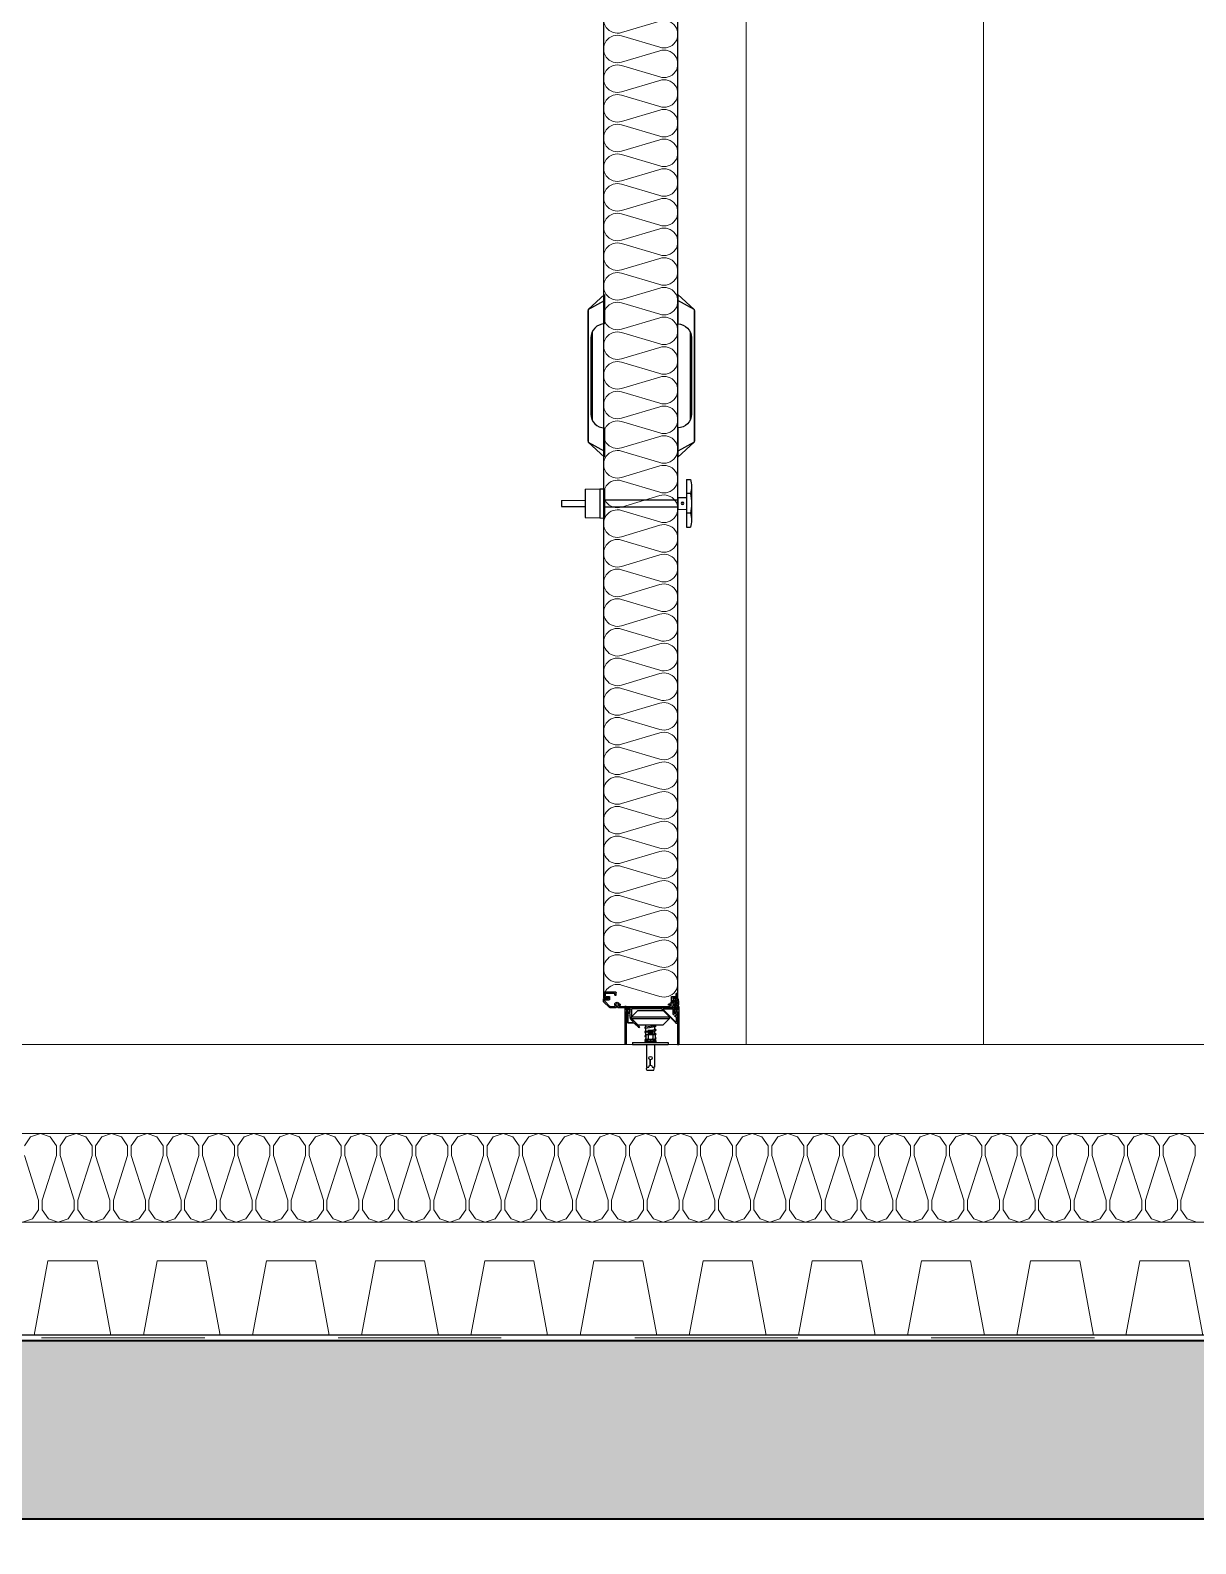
# Model space of a CAD drawing. Header units: millimetres. Extents: x -408440 to 245560, y -226171 to -13195.
# Drawn here: x 183075 to 187987, y -222092 to -215713 of the extents above; entities that cross this region are included whole.
import ezdxf
from ezdxf.xclip import XClip

# ---------------------------------------------------------------- set-up
doc = ezdxf.new("R2010")
doc.units = ezdxf.units.MM
doc.header["$LTSCALE"] = 5
doc.header["$MEASUREMENT"] = 0
doc.linetypes.add('CEN', pattern=[62, 60, -1, 0, -1])
doc.linetypes.add('HID', pattern=[2, 1.1, -0.9])
doc.layers.get('0').update_dxf_attribs({"linetype": 'CONTINUOUS'})
for name, color, linetype, lineweight in [('A-CONC-LIN1', 2, 'CONTINUOUS', 40), ('A-CONC-LIN2', 7, 'CONTINUOUS', 25), ('A-DWXM-DOOR', 4, 'CONTINUOUS', 25), ('A-ELEV-LIN3', 8, 'CONTINUOUS', 18), ('A-XXXX-DRBD', 9, 'CONTINUOUS', 20), ('A-XXXX-FIN2', 6, 'CONTINUOUS', 20), ('A-XXXX-INSL2', 8, 'CONTINUOUS', 18), ('A-XXXX-WAT1', 9, 'HID', 20)]:
    doc.layers.add(name, color=color, linetype=linetype, lineweight=lineweight)
doc.layers.add('A-CONC-SOLD', color=253, linetype='CEN')

# ---------------------------------------------------------------- blocks, each defined once
blk = doc.blocks.new('하부레일')
at = {"color": 7}
for p, q in [((1933954.2, 121909.3), (1933954.2, 121906.3)), ((1933954.7, 121909.3), (1933954.2, 121909.3)), ((1933954.2, 121909.3), (1933954.2, 121909.3)), ((1933954.5, 121906), (1933955.2, 121906)), ((1933955.5, 121908), (1933959.5, 121908)), ((1933955.5, 121906.3), (1933955.5, 121908)), ((1934037, 121909.3), (1933955.8, 121909.3)), ((1933955.9, 121882.9), (1933980.2, 121907.1)), ((1933956.6, 121885.6), (1933977.4, 121906.4)), ((1933959.5, 121908), (1933959.5, 121901)), ((1933961, 121906.3), (1933961, 121898.5)), ((1933977, 121907.3), (1933962, 121907.3)), ((1933980.3, 121907.3), (1933980.3, 121907.3)), ((1933980.3, 121907.3), (1933980.4, 121907.3)), ((1933980.5, 121907.3), (1934030, 121907.3)), ((1934031, 121906.3), (1934031, 121892.6)), ((1934033.2, 121901), (1934033.2, 121908)), ((1934033.2, 121908), (1934037.2, 121908)), ((1934037.2, 121908), (1934037.2, 121906.3)), ((1934037.5, 121906), (1934038.2, 121906)), ((1934038.5, 121909.3), (1934038.1, 121909.3)), ((1934038.5, 121906.3), (1934038.5, 121909.3)), ((1933954.2, 121902.7), (1933954.2, 121883.7)), ((1933955.2, 121903), (1933954.5, 121903)), ((1933955.2, 121882.7), (1933955.6, 121882.7)), ((1933955.5, 121901), (1933955.5, 121902.7)), ((1933959.5, 121901), (1933955.5, 121901)), ((1933955.7, 121892.8), (1933955.7, 121886)), ((1933958.2, 121894.9), (1933958.2, 121894.9)), ((1933959.5, 121903), (1933959.5, 121901.5)), ((1933960.5, 121898), (1933959.7, 121898)), ((1933961, 121903), (1933961, 121900.5)), ((1934017.2, 121877.1), (1934029.9, 121889.7)), ((1934018.6, 121875.7), (1934025.7, 121882.7)), ((1934025.8, 121882.9), (1934025.8, 121882.9)), ((1934025.8, 121882.9), (1934025.9, 121882.9)), ((1934026, 121882.9), (1934036, 121882.9)), ((1934037.2, 121901), (1934033.2, 121901)), ((1934037.2, 121902.7), (1934037.2, 121901)), ((1934038.2, 121903), (1934037.5, 121903)), ((1934038.5, 121885.4), (1934038.5, 121902.7)), ((1934017.2, 121876.4), (1934017.9, 121875.7))]:
    blk.add_line(p, q, dxfattribs=at)
blk.add_lwpolyline([(1934031, 121888, 0.198912), (1934033, 121893), (1934033, 121896.1), (1934033.6, 121896.1, -2.476798), (1934036.4, 121896.1), (1934037, 121896.1), (1934037, 121885.4, -0.414214), (1934036, 121884.4), (1934028.5, 121884.4, -0.668179), (1934028.2, 121885.2), (1934031, 121888)], format="xyb", dxfattribs=at)
for centre, radius, start, end in [((1933954.5, 121906.3), 0.3, 180, 270), ((1933955.2, 121908.9), 0.671, 33.5584, 146.4416), ((1933955.2, 121906.3), 0.3, 270, 0), ((1933962, 121906.3), 1, 90, 180), ((1933977, 121906.8), 0.5, 315, 90), ((1933980.5, 121906.8), 0.5, 90, 135), ((1934030, 121906.3), 1, 0, 90), ((1934037.5, 121908.9), 0.671, 33.5584, 146.4416), ((1934037.5, 121906.3), 0.3, 180, 270), ((1934038.2, 121906.3), 0.3, 270, 0), ((1933954.5, 121902.7), 0.3, 90, 180), ((1933955.2, 121883.7), 1, 180, 270), ((1933955.2, 121902.7), 0.3, 0, 90), ((1933955.6, 121883.2), 0.5, 270, 315), ((1933957.7, 121897.5), 2, 14.4775, 267.7958), ((1933957.2, 121892.8), 1.5, 83.8931, 180), ((1933956.2, 121886), 0.5, 180, 315), ((1933957.7, 121897.5), 3.2, 263.8931, 267.7958), ((1933957.6, 121894.9), 0.6, 0, 87.7958), ((1933957.6, 121894.9), 0.6, 267.7958, 0), ((1933960.5, 121898.5), 0.5, 270, 0), ((1934026, 121882.4), 0.5, 90, 135), ((1934027, 121892.6), 4, 315, 0), ((1934036, 121885.4), 2.5, 270, 0), ((1934037.5, 121902.7), 0.3, 90, 180), ((1934038.2, 121902.7), 0.3, 0, 90), ((1934017.6, 121876.7), 0.5, 135, 225), ((1934018.3, 121876), 0.5, 225, 315)]:
    blk.add_arc(centre, radius, start, end, dxfattribs=at)
blk = doc.blocks.new('치마고무')
at = {"color": 4}
for p, q in [((1934109.5, 121911.4), (1934107, 121911.4)), ((1934107, 121911.4), (1934107, 121847.8)), ((1934109.5, 121911.4), (1934109.5, 121905.4)), ((1934114.5, 121907.3), (1934112.5, 121907.3)), ((1934112.5, 121907.3), (1934112.5, 121905.4)), ((1934114.5, 121907.3), (1934114.5, 121901.5)), ((1934191, 121907.3), (1934193, 121907.3)), ((1934191, 121907.3), (1934191, 121901.5)), ((1934193, 121907.3), (1934193, 121905.4)), ((1934196, 121911.4), (1934198.5, 121911.4)), ((1934196, 121911.4), (1934196, 121905.4)), ((1934198.5, 121911.4), (1934198.5, 121847.8)), ((1934109.5, 121905.4), (1934112.5, 121905.4)), ((1934109.5, 121903.4), (1934109.5, 121847.8)), ((1934109.5, 121903.4), (1934112.5, 121903.4)), ((1934112.5, 121903.4), (1934112.5, 121901.5)), ((1934114.5, 121901.5), (1934112.5, 121901.5)), ((1934191, 121901.5), (1934193, 121901.5)), ((1934196, 121905.4), (1934193, 121905.4)), ((1934193, 121903.4), (1934193, 121901.5)), ((1934196, 121903.4), (1934193, 121903.4)), ((1934196, 121903.4), (1934196, 121847.8)), ((1934109.5, 121847.8), (1934107, 121847.8)), ((1934109.5, 121847.8), (1934109.2, 121847.8)), ((1934196, 121847.8), (1934198.5, 121847.8)), ((1934198.2, 121847.8), (1934198.5, 121847.8))]:
    blk.add_line(p, q, dxfattribs=at)
blk = doc.blocks.new('하부로라측면')
at = {"color": 8}
for p, q in [((1934196.1, 122059.6), (1934206.6, 122070.1)), ((1934196.1, 122056.6), (1934196.1, 122059.6)), ((1934260.1, 122059.6), (1934196.1, 122059.6)), ((1934249.6, 122070.1), (1934206.6, 122070.1)), ((1934249.6, 122070.1), (1934260.1, 122059.6)), ((1934260.1, 122056.6), (1934260.1, 122059.6)), ((1934260.1, 122056.6), (1934196.1, 122056.6)), ((1934196.1, 122056.6), (1934206.6, 122046.1)), ((1934249.6, 122046.1), (1934206.6, 122046.1)), ((1934220.6, 122045.1), (1934219.1, 122045.4)), ((1934220.6, 122038.1), (1934219.1, 122038.3)), ((1934220.6, 122045.8), (1934219.5, 122045.6)), ((1934220.6, 122038.8), (1934219.5, 122038.6)), ((1934220.6, 122043.1), (1934219.6, 122043.2)), ((1934220.6, 122036), (1934219.6, 122036.2)), ((1934220.6, 122045.1), (1934220.6, 122046.1)), ((1934235.6, 122042.4), (1934220.6, 122045.1)), ((1934220.6, 122038.1), (1934220.6, 122043.1)), ((1934235.6, 122040.4), (1934220.6, 122043.1)), ((1934226.2, 122037.1), (1934220.6, 122038.1)), ((1934220.6, 122031), (1934220.6, 122036)), ((1934224.3, 122035.4), (1934220.6, 122036)), ((1934224.3, 122037.1), (1934223.6, 122037.1)), ((1934223.6, 122037.1), (1934224.3, 122037)), ((1934223.6, 122037.1), (1934224.3, 122037.1)), ((1934224.3, 122035.6), (1934223.6, 122035.6)), ((1934223.6, 122035.6), (1934224.3, 122035.5)), ((1934223.6, 122035.6), (1934224.3, 122035.6)), ((1934224.3, 122034.1), (1934223.6, 122034.1)), ((1934223.6, 122034.1), (1934224.3, 122034)), ((1934223.6, 122034.1), (1934224.3, 122034.1)), ((1934231.9, 122037.1), (1934224.3, 122037.1)), ((1934224.3, 122037.1), (1934224.3, 122029.7)), ((1934231.9, 122036.8), (1934224.3, 122037.1)), ((1934231.9, 122036.8), (1934224.3, 122037.1)), ((1934231.9, 122036.8), (1934224.3, 122037)), ((1934231.9, 122035.3), (1934224.3, 122035.6)), ((1934231.9, 122035.3), (1934224.3, 122035.6)), ((1934231.9, 122035.3), (1934224.3, 122035.5)), ((1934231.9, 122033.8), (1934224.3, 122034.1)), ((1934231.9, 122033.8), (1934224.3, 122034.1)), ((1934231.9, 122033.8), (1934224.3, 122034)), ((1934231.9, 122037.1), (1934231.9, 122029.7)), ((1934232.6, 122036.8), (1934231.9, 122036.8)), ((1934232.5, 122036.8), (1934231.9, 122036.8)), ((1934232.6, 122036.8), (1934231.9, 122036.8)), ((1934235.6, 122035.4), (1934231.9, 122036.1)), ((1934232.6, 122035.3), (1934231.9, 122035.3)), ((1934232.5, 122035.3), (1934231.9, 122035.3)), ((1934232.6, 122035.3), (1934231.9, 122035.3)), ((1934235.6, 122033.4), (1934231.9, 122034)), ((1934232.6, 122033.8), (1934231.9, 122033.8)), ((1934232.5, 122033.8), (1934231.9, 122033.8)), ((1934232.6, 122033.8), (1934231.9, 122033.8)), ((1934235.6, 122042.4), (1934235.6, 122046.1)), ((1934235.6, 122042.4), (1934236.5, 122042.3)), ((1934235.6, 122035.4), (1934235.6, 122040.4)), ((1934235.6, 122040.4), (1934237.1, 122040.2)), ((1934235.6, 122039.7), (1934236.6, 122039.9)), ((1934235.6, 122035.4), (1934236.5, 122035.3)), ((1934235.6, 122029.5), (1934235.6, 122033.4)), ((1934235.6, 122033.4), (1934237.1, 122033.1)), ((1934249.6, 122046.1), (1934260.1, 122056.6)), ((1934258.1, 122016.1), (1934198.1, 122016.1)), ((1934198.1, 122016.1), (1934198.1, 122013.1)), ((1934258.1, 122013.1), (1934198.1, 122013.1)), ((1934218.3, 122016.1), (1934218.3, 122017.2)), ((1934237.8, 122017.2), (1934218.3, 122017.2)), ((1934237.8, 122016.1), (1934218.3, 122016.1)), ((1934220.6, 122031), (1934219.1, 122031.3)), ((1934220.2, 122024.1), (1934219.1, 122024.3)), ((1934220.4, 122020), (1934219.1, 122020.2)), ((1934220.6, 122031.8), (1934219.5, 122031.6)), ((1934220.2, 122024.7), (1934219.5, 122024.6)), ((1934220.4, 122020.7), (1934219.5, 122020.5)), ((1934220.3, 122029.1), (1934219.6, 122029.2)), ((1934220.6, 122022), (1934219.6, 122022.1)), ((1934220.6, 122017.9), (1934219.6, 122018.1)), ((1934220.2, 122028.7), (1934220.2, 122023.1)), ((1934228.1, 122022.1), (1934220.4, 122020.9)), ((1934220.4, 122020.9), (1934220.4, 122018.4)), ((1934228.1, 122019.7), (1934220.4, 122018.4)), ((1934220.4, 122018.4), (1934228.1, 122018.4)), ((1934224.3, 122030.4), (1934220.6, 122031)), ((1934220.6, 122020.9), (1934220.6, 122022)), ((1934223.8, 122021.4), (1934220.6, 122022)), ((1934220.6, 122017.2), (1934220.6, 122017.9)), ((1934226.6, 122017.2), (1934220.6, 122017.9)), ((1934234.9, 122029.7), (1934221.2, 122029.7)), ((1934234.9, 122022.1), (1934221.2, 122022.1)), ((1934221.3, 122013.1), (1934221.3, 121974.9)), ((1934234.8, 122013.1), (1934221.3, 122013.1)), ((1934224.3, 122032.5), (1934223.6, 122032.6)), ((1934223.6, 122032.6), (1934224.3, 122032.5)), ((1934223.6, 122032.6), (1934224.3, 122032.6)), ((1934224.3, 122031), (1934223.6, 122031.1)), ((1934223.6, 122031.1), (1934224.3, 122031)), ((1934223.6, 122031.1), (1934224.3, 122031.1)), ((1934224.3, 122022), (1934223.6, 122022.1)), ((1934223.6, 122022.1), (1934224.3, 122022)), ((1934223.6, 122022.1), (1934224.3, 122022.1)), ((1934224.3, 122017.5), (1934223.6, 122017.6)), ((1934223.6, 122017.6), (1934224.3, 122017.5)), ((1934223.6, 122017.6), (1934224.3, 122017.6)), ((1934224.1, 122029.7), (1934224.1, 122022.1)), ((1934231.9, 122032.3), (1934224.3, 122032.6)), ((1934231.9, 122032.3), (1934224.3, 122032.5)), ((1934231.9, 122032.3), (1934224.3, 122032.5)), ((1934231.9, 122030.8), (1934224.3, 122031.1)), ((1934231.9, 122030.8), (1934224.3, 122031)), ((1934231.9, 122030.8), (1934224.3, 122031)), ((1934224.3, 122022.1), (1934224.3, 122021.5)), ((1934227.2, 122022), (1934224.3, 122022.1)), ((1934227.1, 122021.9), (1934224.3, 122022)), ((1934226.9, 122021.9), (1934224.3, 122022)), ((1934224.3, 122018.4), (1934224.3, 122017.2)), ((1934231.9, 122017.3), (1934224.3, 122017.6)), ((1934231.9, 122017.3), (1934224.3, 122017.5)), ((1934231.9, 122017.3), (1934224.3, 122017.5)), ((1934228.1, 122022.1), (1934228.1, 122017.2)), ((1934228.1, 122019.7), (1934235.7, 122020.9)), ((1934235.7, 122020.9), (1934228.1, 122020.9)), ((1934228.1, 122017.2), (1934235.7, 122018.4)), ((1934235.6, 122021.4), (1934231.4, 122022.1)), ((1934232.6, 122032.3), (1934231.9, 122032.3)), ((1934232.5, 122032.3), (1934231.9, 122032.3)), ((1934232.6, 122032.3), (1934231.9, 122032.3)), ((1934232.6, 122030.8), (1934231.9, 122030.8)), ((1934232.5, 122030.8), (1934231.9, 122030.8)), ((1934232.6, 122030.8), (1934231.9, 122030.8)), ((1934231.9, 122022.1), (1934231.9, 122020.9)), ((1934232.6, 122021.8), (1934231.9, 122021.8)), ((1934232.5, 122021.8), (1934231.9, 122021.8)), ((1934232.6, 122021.8), (1934231.9, 122021.8)), ((1934231.9, 122017.8), (1934231.9, 122017.2)), ((1934232.6, 122017.3), (1934231.9, 122017.3)), ((1934232.5, 122017.3), (1934231.9, 122017.3)), ((1934232.6, 122017.3), (1934231.9, 122017.3)), ((1934232.1, 122029.7), (1934232.1, 122022.1)), ((1934235.6, 122018.1), (1934234.6, 122018.2)), ((1934234.8, 122013.1), (1934234.8, 121974.9)), ((1934235.6, 122032.6), (1934236.6, 122032.9)), ((1934235.6, 122021.4), (1934235.6, 122022.3)), ((1934235.6, 122021.4), (1934236.5, 122021.2)), ((1934235.6, 122018.1), (1934235.6, 122018.4)), ((1934235.6, 122018.1), (1934236.5, 122018)), ((1934235.7, 122020.9), (1934235.7, 122018.4)), ((1934235.7, 122019.3), (1934237.1, 122019.1)), ((1934235.7, 122018.6), (1934236.6, 122018.8)), ((1934235.9, 122028.7), (1934235.9, 122023.1)), ((1934235.9, 122028.3), (1934236.5, 122028.2)), ((1934235.9, 122026.3), (1934237.1, 122026.1)), ((1934235.9, 122025.7), (1934236.6, 122025.8)), ((1934237.8, 122016.1), (1934237.8, 122017.2)), ((1934258.1, 122016.1), (1934258.1, 122013.1)), ((1934227.8, 121977.9), (1934227.8, 121986.9)), ((1934228.3, 121977.9), (1934228.3, 121986.9)), ((1934225.1, 121974.9), (1934221.3, 121974.9)), ((1934221.7, 121971.8), (1934222.6, 121974.9)), ((1934222.2, 121969.8), (1934221.7, 121971.8)), ((1934234, 121969.8), (1934222.2, 121969.8)), ((1934234.8, 121974.9), (1934231.1, 121974.9)), ((1934234.5, 121971.8), (1934233.6, 121974.9)), ((1934234, 121969.8), (1934234.5, 121971.8))]:
    blk.add_line(p, q, dxfattribs=at)
for centre, radius, start, end in [((1934219.6, 122017.1), 1, 5.7392, 174.2608), ((1934221.2, 122028.7), 1, 90, 180), ((1934219.2, 122028.7), 1, 359.9986, 0.0019), ((1934221.2, 122023.1), 1, 180, 270), ((1934219.2, 122023.1), 1, 359.9981, 0.0014), ((1934223.1, 122028.7), 1, 359.9986, 90), ((1934223.1, 122023.1), 1, 270, 0.0014), ((1934225.1, 122028.7), 1, 90, 180), ((1934225.1, 122023.1), 1, 180, 270), ((1934231.1, 122028.7), 1, 359.9986, 90), ((1934231.1, 122023.1), 1, 270, 0.0014), ((1934233.1, 122028.7), 1, 90, 180), ((1934233.1, 122023.1), 1, 180, 270), ((1934234.9, 122028.7), 1, 359.9986, 90), ((1934234.9, 122023.1), 1, 270, 0.0014), ((1934236.9, 122028.7), 1, 179.9986, 180), ((1934236.9, 122023.1), 1, 180, 180.0014), ((1934228.1, 121989.9), 3, 274.7802, 265.2198), ((1934228.1, 121974.9), 3, 94.7802, 180), ((1934228.1, 121974.9), 3, 0, 85.2198)]:
    blk.add_arc(centre, radius, start, end, dxfattribs=at)
at = {"color": 8, "extrusion": (0, 0, -1)}
for centre, start_param, end_param in [((1934220.6, 122044.4), -1.072233, 1.025942), ((1934220.6, 122037.4), -1.072233, 1.025942), ((1934235.6, 122041.1), 2.06936, 4.167535), ((1934235.6, 122034), 2.06936, 4.167535), ((1934220.6, 122030.4), -1.072233, 1.025942), ((1934220.6, 122023.4), -1.072233, 1.025942), ((1934220.6, 122019.3), -1.072233, 1.025942), ((1934235.6, 122027), 2.06936, 4.167535), ((1934235.6, 122020), 2.06936, 4.167535), ((1934235.6, 122016.7), 2.06936, 2.795252)]:
    blk.add_ellipse(centre, major_axis=(-2, 0), ratio=0.692627, start_param=start_param, end_param=end_param, dxfattribs=at)
blk = doc.blocks.new('쫄대1')
at = {"color": 7}
for p, q in [((1931719.4, 129194.8), (1931719.4, 129194.3)), ((1931722.9, 129192.2), (1931721.4, 129191.4)), ((1931721.4, 129191.4), (1931721.4, 129190.9)), ((1931721.4, 129190.9), (1931731.4, 129190.9)), ((1931722.9, 129193.9), (1931722.9, 129192.2)), ((1931724.4, 129193.7), (1931728.4, 129193.7)), ((1931724.4, 129193.7), (1931724.4, 129192.2)), ((1931724.4, 129192.2), (1931728.4, 129192.2)), ((1931728.4, 129193.7), (1931728.4, 129192.2)), ((1931729.9, 129193.9), (1931729.9, 129192.2)), ((1931731.4, 129191.4), (1931729.9, 129192.2)), ((1931731.4, 129191.4), (1931731.4, 129190.9)), ((1931733.4, 129194.8), (1931733.4, 129194.3))]:
    blk.add_line(p, q, dxfattribs=at)
blk.add_ellipse((1931726.4, 129194.8), major_axis=(-7, 0), ratio=0.085714, start_param=3.141593, end_param=6.283185, dxfattribs=at)
at = {"color": 7, "extrusion": (0, 0, -1)}
for centre, major_axis, start_param, end_param in [((1931729.1, 129194.3), (9.64, 0.01), 2.261533, 3.134107), ((1931723.8, 129194.3), (-9.64, 0.01), 3.149078, 4.021652)]:
    blk.add_ellipse(centre, major_axis=major_axis, ratio=0.062704, start_param=start_param, end_param=end_param, dxfattribs=at)
blk = doc.blocks.new('A$C03726277')
at = {"color": 1}
for p, q in [((-27.7, 239), (0, 264)), ((0, 264), (0, 214.5)), ((-28, 237), (-28, 17)), ((-28, 237), (-27.7, 237)), ((-27.7, 239), (0, 254)), ((-27.7, 239), (-27.7, 15)), ((-23.2, 191.3), (-23.2, 62.7)), ((-21, 201.2), (-21, 52.8)), ((0, 39.5), (0, -10)), ((-28, 17), (-27.7, 17)), ((-27.7, 15), (0, -10)), ((-27.7, 15), (0, 0))]:
    blk.add_line(p, q, dxfattribs=at)
for centre, start, end in [((0, 191.3), 90, 180), ((0, 62.7), 180, 270)]:
    blk.add_arc(centre, 23.2, start, end, dxfattribs=at)
blk = doc.blocks.new('방열도어-양개')
at = {"color": 1}
for p, q in [((87.2, 952.2), (80.7, 952.2)), ((87.2, 952.2), (87.2, 871.8)), ((78.7, 940.4), (78.7, 883.6)), ((80.7, 928.6), (87.2, 928.6)), ((102, 921.8), (87.2, 922.1)), ((102, 921.8), (102, 902.1)), ((225.5, 936.7), (225.5, 887.2)), ((233.2, 936.5), (225.5, 936.7)), ((258.2, 935.7), (233.2, 936.5)), ((233.2, 936.5), (233.2, 887.5)), ((258.2, 935.7), (258.2, 888.2)), ((80.7, 895.3), (87.2, 895.3)), ((102, 902.1), (87.2, 901.9)), ((225.5, 917.7), (102, 917.7)), ((225.5, 906.3), (102, 906.3)), ((298.2, 917), (258.2, 917.5)), ((298.2, 907), (258.2, 906.5)), ((298.2, 917), (298.2, 907)), ((87.2, 871.8), (80.7, 871.8)), ((233.2, 887.5), (225.5, 887.2)), ((258.2, 888.2), (233.2, 887.5))]:
    blk.add_line(p, q, dxfattribs=at)
at = {"color": 6}
for p, q in [((102.5, 76.9), (110.5, 76.9)), ((102.8, 79.4), (102.8, 85.9)), ((102.8, 85.9), (104.8, 85.9)), ((110.5, 78.9), (103.3, 78.9)), ((104.8, 81.4), (104.8, 85.9)), ((112, 80.9), (105.3, 80.9)), ((110.5, 78.9), (110.5, 76.9)), ((112.5, 70.8), (112.5, 80.4)), ((206, 82.9), (206, 87.4)), ((208, 82.9), (206, 82.9)), ((206.5, 87.9), (225.7, 87.9)), ((208, 82.9), (208, 85.4)), ((208.5, 85.9), (223.7, 85.9)), ((217, 80.4), (217, 75.4)), ((223.7, 80.9), (217.5, 80.9)), ((225.7, 78.9), (219, 78.9)), ((219, 78.9), (219, 76.9)), ((226.8, 76.9), (219, 76.9)), ((224.2, 85.4), (224.2, 81.4)), ((226.2, 87.4), (226.2, 79.4)), ((102, 73.9), (102, 76.4)), ((104, 73.9), (102, 73.9)), ((102, 62.4), (102, 65.9)), ((104, 65.9), (102, 65.9)), ((110.2, 61.9), (102.5, 61.9)), ((104, 73.9), (104, 74.4)), ((104, 64.4), (104, 65.9)), ((106.5, 74.9), (104.5, 74.9)), ((107.8, 63.9), (104.5, 63.9)), ((106.5, 74.9), (106.5, 71.9)), ((108.5, 71.9), (106.5, 71.9)), ((110, 74.9), (108.5, 74.9)), ((108.5, 74.9), (108.5, 71.9)), ((110.5, 70.8), (110.5, 74.4)), ((110.7, 64.8), (110.7, 62.4)), ((112.3, 64.8), (112.3, 62.4)), ((203.1, 61.9), (112.8, 61.9)), ((200.6, 63.9), (115.2, 63.9)), ((115.4, 67.9), (117.5, 67.9)), ((115.4, 65.9), (117.5, 65.9)), ((117.5, 65.9), (117.5, 67.9)), ((200.5, 67.9), (198.4, 67.9)), ((198.4, 65.9), (198.4, 67.9)), ((200.5, 65.9), (198.4, 65.9)), ((203.6, 64.8), (203.6, 62.4)), ((205.2, 64.8), (205.2, 62.4)), ((216.8, 61.9), (205.7, 61.9)), ((216, 63.9), (208.1, 63.9)), ((225.2, 72.6), (216.4, 64)), ((227.2, 71.8), (217.1, 62)), ((224.8, 74.9), (217.5, 74.9)), ((225.3, 73), (225.3, 74.4)), ((227.3, 72.1), (227.3, 76.4))]:
    blk.add_line(p, q, dxfattribs=at)
at = {"color": 7}
for p, q in [((108.5, 73.6), (109.3, 74.4)), ((108.5, 73.2), (109.7, 74.4)), ((108.7, 72.9), (110, 74.2)), ((108.9, 72.7), (110.2, 74)), ((109.2, 72.5), (110.4, 73.7)), ((109.6, 72.5), (110.4, 73.3))]:
    blk.add_line(p, q, dxfattribs=at)
at = {"color": 1}
for radius in [2.1, 1.75]:
    blk.add_circle((94, 912), radius, dxfattribs=at)
at = {"color": 7}
blk.add_circle((109.5, 73.4), 0.97, dxfattribs=at)
at = {"color": 1}
for centre, radius, start, end in [((114.4, 940.4), 35.7, 160.7193, 180), ((114.4, 940.4), 35.7, 180, 199.2807), ((149, 912), 70.3, 166.302, 180), ((149, 912), 70.3, 180, 193.698), ((114.4, 883.6), 35.7, 160.7193, 180), ((114.4, 883.6), 35.7, 180, 199.2807)]:
    blk.add_arc(centre, radius, start, end, dxfattribs=at)
at = {"color": 6}
for centre, radius, start, end in [((102.5, 76.4), 0.5, 90, 180), ((103.3, 79.4), 0.5, 180, 270), ((105.3, 81.4), 0.5, 180, 270), ((112, 80.4), 0.5, 0, 90), ((206.5, 87.4), 0.5, 90, 180), ((208.5, 85.4), 0.5, 90, 180), ((217.5, 80.4), 0.5, 90, 180), ((223.7, 85.4), 0.5, 0, 90), ((223.7, 81.4), 0.5, 270, 0), ((225.7, 87.4), 0.5, 0, 90), ((225.7, 79.4), 0.5, 270, 0), ((226.8, 76.4), 0.5, 0, 90), ((102.5, 62.4), 0.5, 180, 270), ((104.5, 74.4), 0.5, 90, 180), ((104.5, 64.4), 0.5, 180, 270), ((104.5, 64.4), 0.5, 180, 270), ((111.5, 66.9), 4, 326.251, 213.749), ((107.8, 64.4), 0.5, 270, 33.749), ((107.8, 64.4), 0.5, 270, 33.749), ((111.5, 66.9), 2, 302.231, 237.769), ((110, 74.4), 0.5, 0, 90), ((110.2, 62.4), 0.5, 270, 360), ((110.2, 64.8), 0.5, 360, 57.769), ((112.8, 64.8), 0.5, 122.231, 180), ((112.8, 62.4), 0.5, 180, 270), ((115.2, 64.4), 0.5, 146.251, 270), ((204.4, 66.9), 4, 326.251, 213.749), ((200.6, 64.4), 0.5, 270, 33.749), ((204.4, 66.9), 2, 302.231, 237.769), ((203.1, 62.4), 0.5, 270, 0), ((203.1, 64.8), 0.5, 0, 57.769), ((205.7, 64.8), 0.5, 122.231, 180), ((205.7, 62.4), 0.5, 180, 270), ((208.1, 64.4), 0.5, 146.251, 270), ((216, 64.4), 0.5, 270, 311.3416), ((216.8, 62.4), 0.5, 270, 323.8453), ((216.8, 62.4), 0.5, 270, 314.0718), ((217.5, 75.4), 0.5, 180, 270), ((224.8, 74.4), 0.5, 0, 90), ((224.8, 73), 0.5, 311.3416, 0), ((226.8, 72.1), 0.5, 314.0718, 0), ((226.8, 72.1), 0.5, 311.3416, 0)]:
    blk.add_arc(centre, radius, start, end, dxfattribs=at)
at = {"layer": 'A-DWXM-DOOR'}
for p, q in [((102, 77.9), (102, 3025.7)), ((227, 3025.7), (227, 77.9)), ((110, 77.9), (102, 77.9)), ((227, 77.9), (219, 77.9))]:
    blk.add_line(p, q, dxfattribs=at)
at = {"layer": 'A-XXXX-INSL2'}
blk.add_lwpolyline([(227, 77.9, 0.509267), (196.7, 100), (132.3, 80.8, -1.37259), (132.3, 125), (196.7, 105.8, 1.37259), (196.7, 150), (132.3, 130.8, -1.37259), (132.3, 175), (196.7, 155.8, 1.37259), (196.7, 200), (132.3, 180.8, -1.37259), (132.3, 225), (196.7, 205.8, 1.37259), (196.7, 250), (132.3, 230.8, -1.37259), (132.3, 275), (196.7, 255.8, 1.37259), (196.7, 300), (132.3, 280.8, -1.37259), (132.3, 325), (196.7, 305.8, 1.37259), (196.7, 350), (132.3, 330.8, -1.37259), (132.3, 375), (196.7, 355.8, 1.37259), (196.7, 400), (132.3, 380.8, -1.37259), (132.3, 425), (196.7, 405.8, 1.37259), (196.7, 450), (132.3, 430.8, -1.37259), (132.3, 475), (196.7, 455.8, 1.37259), (196.7, 500), (132.3, 480.8, -1.37259), (132.3, 525), (196.7, 505.8, 1.37259), (196.7, 550), (132.3, 530.8, -1.37259), (132.3, 575), (196.7, 555.8, 1.37259), (196.7, 600), (132.3, 580.8, -1.37259), (132.3, 625), (196.7, 605.8, 1.37259), (196.7, 650), (132.3, 630.8, -1.37259), (132.3, 675), (196.7, 655.8, 1.37259), (196.7, 700), (132.3, 680.8, -1.37259), (132.3, 725), (196.7, 705.8, 1.37259), (196.7, 750), (132.3, 730.8, -1.37259), (132.3, 775), (196.7, 755.8, 1.37259), (196.7, 800), (132.3, 780.8, -1.37259), (132.3, 825), (196.7, 805.8, 1.37259), (196.7, 850), (132.3, 830.8, -1.37259), (132.3, 875), (196.7, 855.8, 1.37259), (196.7, 900), (132.3, 880.8, -1.37259), (132.3, 925), (196.7, 905.8, 1.37259), (196.7, 950), (132.3, 930.8, -1.37259), (132.3, 975), (196.7, 955.8, 1.37259), (196.7, 1000), (132.3, 980.8, -1.37259), (132.3, 1025), (196.7, 1005.8, 1.37259), (196.7, 1050), (132.3, 1030.8, -1.37259), (132.3, 1075), (196.7, 1055.8, 1.37259), (196.7, 1100), (132.3, 1080.8, -1.37259), (132.3, 1125), (196.7, 1105.8, 1.37259), (196.7, 1150), (132.3, 1130.8, -1.37259), (132.3, 1175), (196.7, 1155.8, 1.37259), (196.7, 1200), (132.3, 1180.8, -1.37259), (132.3, 1225), (196.7, 1205.8, 1.37259), (196.7, 1250), (132.3, 1230.8, -1.37259), (132.3, 1275), (196.7, 1255.8, 1.37259), (196.7, 1300), (132.3, 1280.8, -1.37259), (132.3, 1325), (196.7, 1305.8, 1.37259), (196.7, 1350), (132.3, 1330.8, -1.37259), (132.3, 1375), (196.7, 1355.8, 1.37259), (196.7, 1400), (132.3, 1380.8, -1.37259), (132.3, 1425), (196.7, 1405.8, 1.37259), (196.7, 1450), (132.3, 1430.8, -1.37259), (132.3, 1475), (196.7, 1455.8, 1.37259), (196.7, 1500), (132.3, 1480.8, -1.37259), (132.3, 1525), (196.7, 1505.8, 1.37259), (196.7, 1550), (132.3, 1530.8, -1.37259), (132.3, 1575), (196.7, 1555.8, 1.37259), (196.7, 1600), (132.3, 1580.8, -1.37259), (132.3, 1625), (196.7, 1605.8, 1.37259), (196.7, 1650), (132.3, 1630.8, -1.37259), (132.3, 1675), (196.7, 1655.8, 1.37259), (196.7, 1700), (132.3, 1680.8, -1.37259), (132.3, 1725), (196.7, 1705.8, 1.37259), (196.7, 1750)], format="xyb", dxfattribs=at)
at = {"color": 1}
blk.add_blockref('A$C03726277', (102, 999.9), dxfattribs=at)
at = {"color": 1, "xscale": -1}
blk.add_blockref('A$C03726277', (225.5, 999.9), dxfattribs=at)
at = {"rotation": 90}
blk.add_blockref('쫄대1', (129296.4, -1931656.5), dxfattribs=at)
for name, p in [('치마고무', (-1934007, -121847.8)), ('하부레일', (-1933850.9, -121847.4)), ('하부로라측면', (-1934080, -122013.1))]:
    blk.add_blockref(name, p)
blk = doc.blocks.new('지하2층')
at = {"layer": 'A-CONC-SOLD'}
h = blk.add_hatch(color=256, dxfattribs=at)
h.dxf.hatch_style = 1
h.paths.add_polyline_path([(4801323.8, -401918.7), (4801493.8, -401918.7), (4801478.8, -401927.7), (4801478.8, -402318.7), (4759168.8, -402318.7), (4759168.8, -401927.7), (4759153.8, -401918.7), (4759323.8, -401918.7), (4759323.8, -401128.7), (4759123.8, -401128.7), (4759123.8, -401618.7), (4682413.8, -401618.7), (4682413.8, -401118.7), (4682233.8, -401118.7), (4682233.8, -401618.7), (4681973.8, -401618.7), (4681973.8, -392418.7), (4681273.8, -392418.7), (4681273.8, -401918.7), (4758323.8, -401918.7), (4758323.8, -402618.7), (4802323.8, -402618.7), (4802323.8, -401918.7), (4879373.8, -401918.7), (4879373.8, -392418.7), (4878673.8, -392418.7), (4878673.8, -401618.7), (4878413.8, -401618.7), (4878413.8, -401118.7), (4878233.8, -401118.7), (4878233.8, -401618.7), (4801523.8, -401618.7), (4801523.8, -401128.7), (4801323.8, -401128.7)])
at = {"layer": 'A-CONC-LIN1'}
for points in [[(4801323.8, -401918.7), (4801493.8, -401918.7), (4801478.8, -401927.7), (4801478.8, -402318.7), (4759168.8, -402318.7), (4759168.8, -401927.7), (4759153.8, -401918.7), (4759323.8, -401918.7), (4759323.8, -401128.7), (4759123.8, -401128.7), (4759123.8, -401618.7), (4682413.8, -401618.7), (4682413.8, -401118.7), (4682233.8, -401118.7), (4682233.8, -401618.7), (4681973.8, -401618.7), (4681973.8, -392418.7), (4681273.8, -392418.7), (4681273.8, -401918.7), (4758323.8, -401918.7), (4758323.8, -402618.7), (4802323.8, -402618.7), (4802323.8, -401918.7), (4879373.8, -401918.7)], [(4878233.8, -401618.7), (4801523.8, -401618.7), (4801523.8, -401128.7), (4801323.8, -401128.7), (4801323.8, -401918.7)]]:
    blk.add_lwpolyline(points, dxfattribs=at)
at = {"layer": 'A-CONC-LIN2'}
blk.add_lwpolyline([(4878663.8, -392418.7), (4878663.8, -401593.7), (4878648.8, -401608.7), (4878438.8, -401608.7), (4878423.8, -401593.7), (4878423.8, -401108.7), (4878223.8, -401108.7), (4878223.8, -401593.7), (4878208.8, -401608.7), (4801548.8, -401608.7), (4801533.8, -401593.7), (4801533.8, -401118.7), (4801323.8, -401118.7), (4801323.8, -401128.7)], dxfattribs=at)
at = {"layer": 'A-ELEV-LIN3'}
for p, q in [((4825973.8, -398118.7), (4825973.8, -401118.7)), ((4826373.8, -398118.7), (4826373.8, -401118.7))]:
    blk.add_line(p, q, dxfattribs=at)
at = {"layer": 'A-XXXX-DRBD'}
blk.add_lwpolyline([(4826743.5, -401608.7), (4826720.2, -401483.7), (4826637.4, -401483.7), (4826614.1, -401608.7), (4826559.4, -401608.7), (4826536.1, -401483.7), (4826453.3, -401483.7), (4826430, -401608.7), (4826375.3, -401608.7), (4826352, -401483.7), (4826269.2, -401483.7), (4826245.9, -401608.7), (4826191.2, -401608.7), (4826167.9, -401483.7), (4826085.1, -401483.7), (4826061.8, -401608.7), (4826007.2, -401608.7), (4825983.8, -401483.7), (4825901, -401483.7), (4825877.7, -401608.7), (4825823.1, -401608.7), (4825799.7, -401483.7), (4825716.9, -401483.7), (4825693.6, -401608.7), (4825639, -401608.7), (4825615.7, -401483.7), (4825532.8, -401483.7), (4825509.5, -401608.7), (4825454.9, -401608.7), (4825431.6, -401483.7), (4825348.7, -401483.7), (4825325.4, -401608.7), (4825270.8, -401608.7), (4825247.5, -401483.7), (4825164.7, -401483.7), (4825141.3, -401608.7), (4825086.7, -401608.7), (4825063.4, -401483.7), (4824980.6, -401483.7), (4824957.3, -401608.7), (4824902.6, -401608.7), (4824879.3, -401483.7), (4824796.5, -401483.7), (4824773.2, -401608.7), (4824718.5, -401608.7)], dxfattribs=at)
at = {"layer": 'A-XXXX-FIN2'}
blk.add_lwpolyline([(4801423.8, -401118.7), (4878023.8, -401118.7)], dxfattribs=at)
at = {"layer": 'A-XXXX-INSL2'}
for points in [[(4878223.8, -401268.7), (4801533.8, -401268.7)], [(4824753.8, -401418.7), (4824770.3, -401412.7), (4824780.8, -401397.7), (4824780.8, -401381.2), (4824756.8, -401306.2)], [(4824756.8, -401289.7), (4824767.3, -401274.7), (4824783.8, -401268.7), (4824800.3, -401274.7), (4824810.8, -401289.7), (4824810.8, -401306.2), (4824786.8, -401381.2), (4824786.8, -401397.7), (4824797.3, -401412.7), (4824813.8, -401418.7), (4824830.3, -401412.7), (4824840.8, -401397.7), (4824840.8, -401381.2), (4824816.8, -401306.2), (4824816.8, -401289.7), (4824827.3, -401274.7), (4824843.8, -401268.7), (4824860.3, -401274.7), (4824870.8, -401289.7), (4824870.8, -401306.2), (4824846.8, -401381.2), (4824846.8, -401397.7), (4824857.3, -401412.7), (4824873.8, -401418.7), (4824890.3, -401412.7), (4824900.8, -401397.7), (4824900.8, -401381.2), (4824876.8, -401306.2), (4824876.8, -401289.7), (4824887.3, -401274.7), (4824903.8, -401268.7), (4824920.3, -401274.7), (4824930.8, -401289.7), (4824930.8, -401306.2), (4824906.8, -401381.2), (4824906.8, -401397.7), (4824917.3, -401412.7), (4824933.8, -401418.7), (4824950.3, -401412.7), (4824960.8, -401397.7), (4824960.8, -401381.2), (4824936.8, -401306.2), (4824936.8, -401289.7), (4824947.3, -401274.7), (4824963.8, -401268.7), (4824980.3, -401274.7), (4824990.8, -401289.7), (4824990.8, -401306.2), (4824966.8, -401381.2), (4824966.8, -401397.7), (4824977.3, -401412.7), (4824993.8, -401418.7), (4825010.3, -401412.7), (4825020.8, -401397.7), (4825020.8, -401381.2), (4824996.8, -401306.2), (4824996.8, -401289.7), (4825007.3, -401274.7), (4825023.8, -401268.7), (4825040.3, -401274.7), (4825050.8, -401289.7), (4825050.8, -401306.2), (4825026.8, -401381.2), (4825026.8, -401397.7), (4825037.3, -401412.7), (4825053.8, -401418.7), (4825070.3, -401412.7), (4825080.8, -401397.7), (4825080.8, -401381.2), (4825056.8, -401306.2), (4825056.8, -401289.7), (4825067.3, -401274.7), (4825083.8, -401268.7), (4825100.3, -401274.7), (4825110.8, -401289.7), (4825110.8, -401306.2), (4825086.8, -401381.2), (4825086.8, -401397.7), (4825097.3, -401412.7), (4825113.8, -401418.7), (4825130.3, -401412.7), (4825140.8, -401397.7), (4825140.8, -401381.2), (4825116.8, -401306.2), (4825116.8, -401289.7), (4825127.3, -401274.7), (4825143.8, -401268.7), (4825160.3, -401274.7), (4825170.8, -401289.7), (4825170.8, -401306.2), (4825146.8, -401381.2), (4825146.8, -401397.7), (4825157.3, -401412.7), (4825173.8, -401418.7), (4825190.3, -401412.7), (4825200.8, -401397.7), (4825200.8, -401381.2), (4825176.8, -401306.2), (4825176.8, -401289.7), (4825187.3, -401274.7), (4825203.8, -401268.7), (4825220.3, -401274.7), (4825230.8, -401289.7), (4825230.8, -401306.2), (4825206.8, -401381.2), (4825206.8, -401397.7), (4825217.3, -401412.7), (4825233.8, -401418.7), (4825250.3, -401412.7), (4825260.8, -401397.7), (4825260.8, -401381.2), (4825236.8, -401306.2), (4825236.8, -401289.7), (4825247.3, -401274.7), (4825263.8, -401268.7), (4825280.3, -401274.7), (4825290.8, -401289.7), (4825290.8, -401306.2), (4825266.8, -401381.2), (4825266.8, -401397.7), (4825277.3, -401412.7), (4825293.8, -401418.7), (4825310.3, -401412.7), (4825320.8, -401397.7), (4825320.8, -401381.2), (4825296.8, -401306.2), (4825296.8, -401289.7), (4825307.3, -401274.7), (4825323.8, -401268.7), (4825340.3, -401274.7), (4825350.8, -401289.7), (4825350.8, -401306.2), (4825326.8, -401381.2), (4825326.8, -401397.7), (4825337.3, -401412.7), (4825353.8, -401418.7), (4825370.3, -401412.7), (4825380.8, -401397.7), (4825380.8, -401381.2), (4825356.8, -401306.2), (4825356.8, -401289.7), (4825367.3, -401274.7), (4825383.8, -401268.7), (4825400.3, -401274.7), (4825410.8, -401289.7), (4825410.8, -401306.2), (4825386.8, -401381.2), (4825386.8, -401397.7), (4825397.3, -401412.7), (4825413.8, -401418.7), (4825430.3, -401412.7), (4825440.8, -401397.7), (4825440.8, -401381.2), (4825416.8, -401306.2), (4825416.8, -401289.7), (4825427.3, -401274.7), (4825443.8, -401268.7), (4825460.3, -401274.7), (4825470.8, -401289.7), (4825470.8, -401306.2), (4825446.8, -401381.2), (4825446.8, -401397.7), (4825457.3, -401412.7), (4825473.8, -401418.7), (4825490.3, -401412.7), (4825500.8, -401397.7), (4825500.8, -401381.2), (4825476.8, -401306.2), (4825476.8, -401289.7), (4825487.3, -401274.7), (4825503.8, -401268.7), (4825520.3, -401274.7), (4825530.8, -401289.7), (4825530.8, -401306.2), (4825506.8, -401381.2), (4825506.8, -401397.7), (4825517.3, -401412.7), (4825533.8, -401418.7), (4825550.3, -401412.7), (4825560.8, -401397.7), (4825560.8, -401381.2), (4825536.8, -401306.2), (4825536.8, -401289.7), (4825547.3, -401274.7), (4825563.8, -401268.7), (4825580.3, -401274.7), (4825590.8, -401289.7), (4825590.8, -401306.2), (4825566.8, -401381.2), (4825566.8, -401397.7), (4825577.3, -401412.7), (4825593.8, -401418.7), (4825610.3, -401412.7), (4825620.8, -401397.7), (4825620.8, -401381.2), (4825596.8, -401306.2), (4825596.8, -401289.7), (4825607.3, -401274.7), (4825623.8, -401268.7), (4825640.3, -401274.7), (4825650.8, -401289.7), (4825650.8, -401306.2), (4825626.8, -401381.2), (4825626.8, -401397.7), (4825637.3, -401412.7), (4825653.8, -401418.7), (4825670.3, -401412.7), (4825680.8, -401397.7), (4825680.8, -401381.2), (4825656.8, -401306.2), (4825656.8, -401289.7), (4825667.3, -401274.7), (4825683.8, -401268.7), (4825700.3, -401274.7), (4825710.8, -401289.7), (4825710.8, -401306.2), (4825686.8, -401381.2), (4825686.8, -401397.7), (4825697.3, -401412.7), (4825713.8, -401418.7), (4825730.3, -401412.7), (4825740.8, -401397.7), (4825740.8, -401381.2), (4825716.8, -401306.2), (4825716.8, -401289.7), (4825727.3, -401274.7), (4825743.8, -401268.7), (4825760.3, -401274.7), (4825770.8, -401289.7), (4825770.8, -401306.2), (4825746.8, -401381.2), (4825746.8, -401397.7), (4825757.3, -401412.7), (4825773.8, -401418.7), (4825790.3, -401412.7), (4825800.8, -401397.7), (4825800.8, -401381.2), (4825776.8, -401306.2), (4825776.8, -401289.7), (4825787.3, -401274.7), (4825803.8, -401268.7), (4825820.3, -401274.7), (4825830.8, -401289.7), (4825830.8, -401306.2), (4825806.8, -401381.2), (4825806.8, -401397.7), (4825817.3, -401412.7), (4825833.8, -401418.7), (4825850.3, -401412.7), (4825860.8, -401397.7), (4825860.8, -401381.2), (4825836.8, -401306.2), (4825836.8, -401289.7), (4825847.3, -401274.7), (4825863.8, -401268.7), (4825880.3, -401274.7), (4825890.8, -401289.7), (4825890.8, -401306.2), (4825866.8, -401381.2), (4825866.8, -401397.7), (4825877.3, -401412.7), (4825893.8, -401418.7), (4825910.3, -401412.7), (4825920.8, -401397.7), (4825920.8, -401381.2), (4825896.8, -401306.2), (4825896.8, -401289.7), (4825907.3, -401274.7), (4825923.8, -401268.7), (4825940.3, -401274.7), (4825950.8, -401289.7), (4825950.8, -401306.2), (4825926.8, -401381.2), (4825926.8, -401397.7), (4825937.3, -401412.7), (4825953.8, -401418.7), (4825970.3, -401412.7), (4825980.8, -401397.7), (4825980.8, -401381.2), (4825956.8, -401306.2), (4825956.8, -401289.7), (4825967.3, -401274.7), (4825983.8, -401268.7), (4826000.3, -401274.7), (4826010.8, -401289.7), (4826010.8, -401306.2), (4825986.8, -401381.2), (4825986.8, -401397.7), (4825997.3, -401412.7), (4826013.8, -401418.7), (4826030.3, -401412.7), (4826040.8, -401397.7), (4826040.8, -401381.2), (4826016.8, -401306.2), (4826016.8, -401289.7), (4826027.3, -401274.7), (4826043.8, -401268.7), (4826060.3, -401274.7), (4826070.8, -401289.7), (4826070.8, -401306.2), (4826046.8, -401381.2), (4826046.8, -401397.7), (4826057.3, -401412.7), (4826073.8, -401418.7), (4826090.3, -401412.7), (4826100.8, -401397.7), (4826100.8, -401381.2), (4826076.8, -401306.2), (4826076.8, -401289.7), (4826087.3, -401274.7), (4826103.8, -401268.7), (4826120.3, -401274.7), (4826130.8, -401289.7), (4826130.8, -401306.2), (4826106.8, -401381.2), (4826106.8, -401397.7), (4826117.3, -401412.7), (4826133.8, -401418.7), (4826150.3, -401412.7), (4826160.8, -401397.7), (4826160.8, -401381.2), (4826136.8, -401306.2), (4826136.8, -401289.7), (4826147.3, -401274.7), (4826163.8, -401268.7), (4826180.3, -401274.7), (4826190.8, -401289.7), (4826190.8, -401306.2), (4826166.8, -401381.2), (4826166.8, -401397.7), (4826177.3, -401412.7), (4826193.8, -401418.7), (4826210.3, -401412.7), (4826220.8, -401397.7), (4826220.8, -401381.2), (4826196.8, -401306.2), (4826196.8, -401289.7), (4826207.3, -401274.7), (4826223.8, -401268.7), (4826240.3, -401274.7), (4826250.8, -401289.7), (4826250.8, -401306.2), (4826226.8, -401381.2), (4826226.8, -401397.7), (4826237.3, -401412.7), (4826253.8, -401418.7), (4826270.3, -401412.7), (4826280.8, -401397.7), (4826280.8, -401381.2), (4826256.8, -401306.2), (4826256.8, -401289.7), (4826267.3, -401274.7), (4826283.8, -401268.7), (4826300.3, -401274.7), (4826310.8, -401289.7), (4826310.8, -401306.2), (4826286.8, -401381.2), (4826286.8, -401397.7), (4826297.3, -401412.7), (4826313.8, -401418.7), (4826330.3, -401412.7), (4826340.8, -401397.7), (4826340.8, -401381.2), (4826316.8, -401306.2), (4826316.8, -401289.7), (4826327.3, -401274.7), (4826343.8, -401268.7), (4826360.3, -401274.7), (4826370.8, -401289.7), (4826370.8, -401306.2), (4826346.8, -401381.2), (4826346.8, -401397.7), (4826357.3, -401412.7), (4826373.8, -401418.7), (4826390.3, -401412.7), (4826400.8, -401397.7), (4826400.8, -401381.2), (4826376.8, -401306.2), (4826376.8, -401289.7), (4826387.3, -401274.7), (4826403.8, -401268.7), (4826420.3, -401274.7), (4826430.8, -401289.7), (4826430.8, -401306.2), (4826406.8, -401381.2), (4826406.8, -401397.7), (4826417.3, -401412.7), (4826433.8, -401418.7), (4826450.3, -401412.7), (4826460.8, -401397.7), (4826460.8, -401381.2), (4826436.8, -401306.2), (4826436.8, -401289.7), (4826447.3, -401274.7), (4826463.8, -401268.7), (4826480.3, -401274.7), (4826490.8, -401289.7), (4826490.8, -401306.2), (4826466.8, -401381.2), (4826466.8, -401397.7), (4826477.3, -401412.7), (4826493.8, -401418.7), (4826510.3, -401412.7), (4826520.8, -401397.7), (4826520.8, -401381.2), (4826496.8, -401306.2), (4826496.8, -401289.7), (4826507.3, -401274.7), (4826523.8, -401268.7), (4826540.3, -401274.7), (4826550.8, -401289.7), (4826550.8, -401306.2), (4826526.8, -401381.2), (4826526.8, -401397.7), (4826537.3, -401412.7), (4826553.8, -401418.7), (4826570.3, -401412.7), (4826580.8, -401397.7), (4826580.8, -401381.2), (4826556.8, -401306.2), (4826556.8, -401289.7), (4826567.3, -401274.7), (4826583.8, -401268.7), (4826600.3, -401274.7), (4826610.8, -401289.7), (4826610.8, -401306.2), (4826586.8, -401381.2), (4826586.8, -401397.7), (4826597.3, -401412.7), (4826613.8, -401418.7), (4826630.3, -401412.7), (4826640.8, -401397.7), (4826640.8, -401381.2), (4826616.8, -401306.2), (4826616.8, -401289.7), (4826627.3, -401274.7), (4826643.8, -401268.7), (4826660.3, -401274.7), (4826670.8, -401289.7), (4826670.8, -401306.2), (4826646.8, -401381.2), (4826646.8, -401397.7), (4826657.3, -401412.7), (4826673.8, -401418.7), (4826690.3, -401412.7), (4826700.8, -401397.7), (4826700.8, -401381.2), (4826676.8, -401306.2), (4826676.8, -401289.7), (4826687.3, -401274.7), (4826703.8, -401268.7), (4826720.3, -401274.7), (4826730.8, -401289.7), (4826730.8, -401306.2), (4826706.8, -401381.2), (4826706.8, -401397.7), (4826717.3, -401412.7), (4826733.8, -401418.7)], [(4878223.8, -401418.7), (4801533.8, -401418.7)]]:
    blk.add_lwpolyline(points, dxfattribs=at)
at = {"layer": 'A-XXXX-WAT1', "ltscale": 50}
blk.add_lwpolyline([(4878668.8, -392418.7), (4878668.8, -401595.8), (4878650.8, -401613.7), (4878436.7, -401613.7), (4878418.8, -401595.8), (4878418.8, -401113.7), (4878228.8, -401113.7), (4878228.8, -401595.8), (4878210.8, -401613.7), (4801546.7, -401613.7), (4801528.8, -401595.8), (4801528.8, -401123.7), (4801323.8, -401123.7)], dxfattribs=at)
at = {"xscale": -1}
blk.add_blockref('방열도어-양개', (4825960.4, -401118.7), dxfattribs=at)

msp = doc.modelspace()

# ---------------------------------------------------------------- block references
ref = msp.add_blockref('지하2층', (-11878841.9, 782809.4), dxfattribs=dict(xscale=2.5, yscale=2.5, zscale=2.5))
XClip(ref).set_block_clipping_path([(4808205.797060851, -403539.763741599), (4837560.757056457, -389539.1669572717)])

doc.saveas('drawing.dxf')
